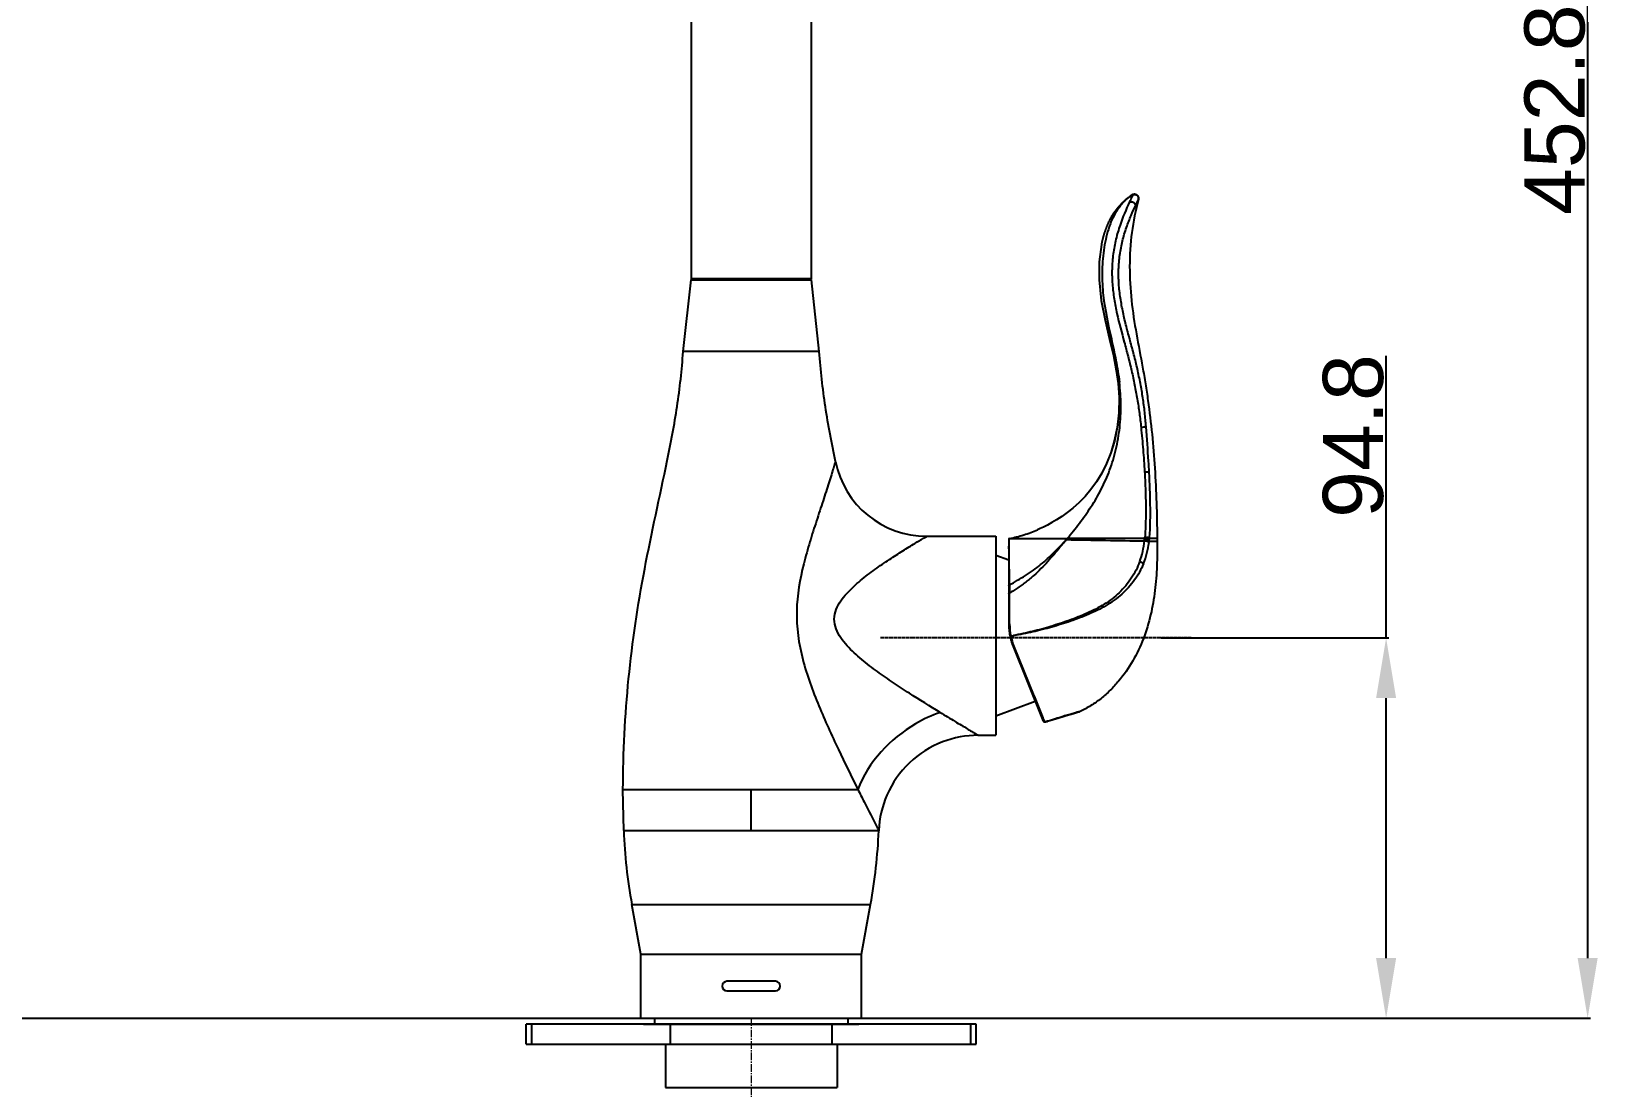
# Model space of a CAD drawing. Header units: millimetres. Extents: x 19562 to 20987, y -3943 to -2935.
# Drawn here: x 20143.7 to 20534.1, y -3484.1 to -3220.9 of the extents above; entities that cross this region are included whole.
import ezdxf

# ---------------------------------------------------------------- set-up
doc = ezdxf.new("R2010")
doc.units = ezdxf.units.MM
doc.header["$LTSCALE"] = 0.1
doc.linetypes.add('CENTER', pattern=[0.6, 0.375, -0.075, 0.075, -0.075])
doc.linetypes.add('CENTER2', pattern=[28.575, 19.05, -3.175, 3.175, -3.175])
doc.layers.add('02___PRT_ALL_AXES', color=7, linetype='Continuous')
doc.layers.add('Cneter', color=1, linetype='CENTER2', lineweight=13)
doc.styles.get("Standard").update_dxf_attribs({"font": 'arial.ttf'})
doc.dimstyles.new('A4', dxfattribs={"dimtxt": 4, "dimasz": 3.5, "dimexe": 0.7, "dimexo": 0.625, "dimgap": 0.5, "dimtad": 1, "dimdec": 1, "dimdsep": 46, "dimtxsty": 'Standard', "dimcen": 2.5, "dimclrd": 5, "dimclre": 5, "dimclrt": 7, "dimadec": 3, "dimazin": 2, "dimtfac": 1, "dimtdec": 1, "dimtmove": 0, "dimatfit": 3, "dimfxl": 0, "dimarcsym": 0})

# ---------------------------------------------------------------- blocks, each defined once
blk = doc.blocks.new('*D381')
at = {"color": 3, "lineweight": -2}
for p, q in [((20323.72, -3014.02), (20532.28, -3014.02)), ((20531.58, -3029.02), (20531.58, -3451.82)), ((20325.82, -3466.82), (20532.28, -3466.82))]:
    blk.add_line(p, q, dxfattribs=at)
at = {"color": 3}
for points in [[(20529.08, -3029.02), (20534.08, -3029.02), (20531.58, -3014.02)], [(20529.08, -3451.82), (20534.08, -3451.82), (20531.58, -3466.82)]]:
    blk.add_solid(points, dxfattribs=at)
at = {"layer": 'Defpoints', "color": 0}
for p in [(20323.1, -3014.02), (20325.2, -3466.82), (20531.58, -3466.82)]:
    blk.add_point(p, dxfattribs=at)
at = {"color": 3, "insert": (20523.42, -3240.42), "char_height": 15, "attachment_point": 5, "rotation": 90}
blk.add_mtext('452.8', dxfattribs=at)
blk = doc.blocks.new('*D384')
at = {"color": 3, "lineweight": -2}
for p, q in [((20481.35, -3372.05), (20481.35, -3301.75)), ((20425.32, -3372.05), (20482.05, -3372.05)), ((20481.35, -3451.82), (20481.35, -3387.05)), ((20425.32, -3466.82), (20482.05, -3466.82))]:
    blk.add_line(p, q, dxfattribs=at)
at = {"color": 3}
for points in [[(20478.85, -3387.05), (20483.85, -3387.05), (20481.35, -3372.05)], [(20478.85, -3451.82), (20483.85, -3451.82), (20481.35, -3466.82)]]:
    blk.add_solid(points, dxfattribs=at)
at = {"layer": 'Defpoints', "color": 0}
for p in [(20424.7, -3372.05), (20424.7, -3466.82), (20481.35, -3466.82)]:
    blk.add_point(p, dxfattribs=at)
at = {"color": 3, "insert": (20473.19, -3321.75), "char_height": 15, "attachment_point": 5, "rotation": 90}
blk.add_mtext('94.8', dxfattribs=at)
blk = doc.blocks.new('dfewtt')
at = {"color": 7, "linetype": 'Continuous'}
for p, q in [((14817.01, -1354.21), (14817.01, -1349.21)), ((14929.19, -1349.21), (14817.01, -1349.21)), ((14818.33, -1349.21), (14818.33, -1354.21)), ((14852.99, -1354.21), (14852.99, -1349.21)), ((14893.21, -1349.21), (14893.21, -1354.21)), ((14927.86, -1354.21), (14927.86, -1349.21)), ((14929.19, -1354.21), (14929.19, -1349.21)), ((14817.01, -1354.21), (14929.19, -1354.21)), ((14851.7, -1354.21), (14851.7, -1365.01)), ((14894.5, -1354.21), (14894.5, -1365.01)), ((14851.7, -1365.01), (14894.5, -1365.01))]:
    blk.add_line(p, q, dxfattribs=at)
blk = doc.blocks.new('*D380')
at = {"color": 3, "lineweight": -2}
for p, q in [((19834.18, -3466.82), (19802.58, -3466.82)), ((19803.28, -3481.82), (19803.28, -3646.13)), ((20168.89, -3661.13), (19802.58, -3661.13))]:
    blk.add_line(p, q, dxfattribs=at)
at = {"color": 3}
for points in [[(19800.78, -3481.82), (19805.78, -3481.82), (19803.28, -3466.82)], [(19800.78, -3646.13), (19805.78, -3646.13), (19803.28, -3661.13)]]:
    blk.add_solid(points, dxfattribs=at)
at = {"layer": 'Defpoints', "color": 0}
for p in [(19834.8, -3466.82), (19803.28, -3661.13), (20169.52, -3661.13)]:
    blk.add_point(p, dxfattribs=at)
at = {"color": 3, "insert": (19794.43, -3563.98), "char_height": 15, "attachment_point": 5, "rotation": 90}
blk.add_mtext('500{\\fGulim|b0|i0|c129|p50;mm이하}', dxfattribs=at)

msp = doc.modelspace()

# ---------------------------------------------------------------- linework, layer by layer
at = {"color": 7, "linetype": 'Continuous'}
for p, q in [((20308.1, -3213.91), (20308.1, -3282.62)), ((20338.1, -3282.62), (20338.1, -3213.91)), ((20415.33, -3263.92), (20415.21, -3264.05)), ((20415.4, -3263.85), (20415.33, -3263.92)), ((20415.45, -3263.8), (20415.4, -3263.85)), ((20415.51, -3263.75), (20415.45, -3263.8)), ((20415.56, -3263.69), (20415.51, -3263.75)), ((20415.62, -3263.63), (20415.56, -3263.69)), ((20415.69, -3263.57), (20415.62, -3263.63)), ((20415.75, -3263.51), (20415.69, -3263.57)), ((20415.8, -3263.46), (20415.75, -3263.51)), ((20415.84, -3263.42), (20415.8, -3263.46)), ((20415.89, -3263.37), (20415.84, -3263.42)), ((20415.94, -3263.33), (20415.89, -3263.37)), ((20415.96, -3263.31), (20415.94, -3263.33)), ((20415.96, -3263.31), (20416.58, -3262.76)), ((20416.82, -3262.57), (20416.58, -3262.76)), ((20417.52, -3262.01), (20417.02, -3262.39)), ((20417.02, -3262.39), (20417.02, -3262.39)), ((20417.02, -3262.39), (20417.02, -3262.39)), ((20418.25, -3261.61), (20417.52, -3262.01)), ((20418.3, -3261.59), (20418.25, -3261.61)), ((20414.15, -3265.27), (20414.09, -3265.35)), ((20415.07, -3264.19), (20415.02, -3264.25)), ((20415.12, -3264.14), (20415.07, -3264.19)), ((20415.17, -3264.09), (20415.12, -3264.14)), ((20415.21, -3264.05), (20415.17, -3264.09)), ((20415.27, -3263.98), (20415.29, -3263.97)), ((20415.4, -3264.05), (20415.39, -3264.07)), ((20410.37, -3274.06), (20409.82, -3278.37)), ((20410.39, -3273.95), (20410.37, -3274.06)), ((20409.82, -3278.37), (20409.8, -3282.81)), ((20306.14, -3300.73), (20308.1, -3282.82)), ((20308.48, -3282.62), (20308.1, -3282.62)), ((20308.1, -3282.82), (20338.1, -3282.82)), ((20309.6, -3282.62), (20308.48, -3282.62)), ((20310.62, -3282.62), (20309.6, -3282.62)), ((20311.39, -3282.62), (20310.62, -3282.62)), ((20323.1, -3282.62), (20311.39, -3282.62)), ((20323.1, -3282.62), (20323.1, -3282.82)), ((20334.85, -3282.62), (20323.1, -3282.62)), ((20335.57, -3282.62), (20334.85, -3282.62)), ((20336.63, -3282.62), (20335.57, -3282.62)), ((20337.73, -3282.62), (20336.63, -3282.62)), ((20338.1, -3282.62), (20337.73, -3282.62)), ((20340.06, -3300.73), (20338.1, -3282.82)), ((20409.8, -3282.81), (20410.36, -3288.02)), ((20409.8, -3282.81), (20410.36, -3288.02)), ((20410.36, -3288.02), (20411.32, -3292.92)), ((20410.36, -3288.02), (20411.32, -3292.92)), ((20411.32, -3292.92), (20412.43, -3297.62)), ((20412.43, -3297.62), (20413.36, -3301.69)), ((20340.06, -3300.73), (20306.14, -3300.73)), ((20413.36, -3301.68), (20414.09, -3305.39)), ((20413.36, -3301.69), (20414.09, -3305.39)), ((20414.09, -3305.39), (20414.56, -3308.66)), ((20414.56, -3308.66), (20414.81, -3312.12)), ((20414.81, -3312.12), (20414.73, -3316.01)), ((20400.5, -3341.81), (20399.23, -3342.63)), ((20395.11, -3344.83), (20394.49, -3345.1)), ((20395.96, -3344.43), (20395.11, -3344.83)), ((20399.23, -3342.63), (20398.05, -3343.33)), ((20366.89, -3346.73), (20384.1, -3346.73)), ((20384.1, -3346.73), (20384.1, -3396.32)), ((20387.3, -3347.48), (20387.3, -3347.51)), ((20387.3, -3347.48), (20387.3, -3347.48)), ((20387.3, -3347.48), (20387.3, -3347.49)), ((20387.3, -3347.49), (20387.3, -3347.51)), ((20387.3, -3347.51), (20387.3, -3349.16)), ((20387.3, -3347.51), (20387.3, -3347.53)), ((20387.3, -3347.53), (20387.3, -3349.03)), ((20387.3, -3349.03), (20387.3, -3349.41)), ((20387.3, -3349.7), (20387.3, -3349.16)), ((20387.3, -3349.41), (20387.3, -3349.87)), ((20387.3, -3349.87), (20387.3, -3349.7)), ((20387.38, -3349.31), (20387.36, -3347.82)), ((20387.38, -3349.68), (20387.38, -3349.31)), ((20387.46, -3347.31), (20387.46, -3347.28)), ((20387.46, -3347.31), (20401.84, -3347.31)), ((20401.63, -3347.56), (20401.84, -3347.31)), ((20421.18, -3347.32), (20401.84, -3347.31)), ((20424.29, -3347.31), (20422.35, -3347.31)), ((20424.28, -3347.05), (20424.29, -3347.31)), ((20424.29, -3347.31), (20424.29, -3347.96)), ((20387.3, -3352.71), (20384.1, -3351.53)), ((20387.3, -3349.87), (20387.3, -3359.01)), ((20387.3, -3359.01), (20387.3, -3361.05)), ((20387.3, -3361.05), (20387.3, -3362.39)), ((20387.47, -3358.9), (20387.49, -3360.95)), ((20387.3, -3362.39), (20387.3, -3368.61)), ((20387.44, -3370.63), (20387.44, -3370.66)), ((20387.61, -3371.64), (20387.61, -3371.67)), ((20388.5, -3371.5), (20388.5, -3371.48)), ((20388.39, -3374.23), (20395.9, -3392.82)), ((20388.59, -3374.18), (20388.58, -3374.16)), ((20388.59, -3374.18), (20393.56, -3386.51)), ((20393.91, -3387.9), (20384.1, -3391.53)), ((20393.56, -3386.51), (20393.59, -3386.57)), ((20393.59, -3386.57), (20395.78, -3392.01)), ((20395.78, -3392.01), (20395.8, -3392.07)), ((20395.8, -3392.07), (20396.09, -3392.78)), ((20396.09, -3392.78), (20396.14, -3392.93)), ((20400.85, -3391.62), (20401.6, -3391.38)), ((20400.85, -3391.62), (20400.85, -3391.62)), ((20401.6, -3391.38), (20402.54, -3391.11)), ((20402.54, -3391.11), (20403.39, -3390.87)), ((20403.39, -3390.87), (20403.91, -3390.73)), ((20403.91, -3390.73), (20404.2, -3390.64)), ((20404.2, -3390.64), (20404.94, -3390.45)), ((20405.05, -3390.41), (20404.95, -3390.44)), ((20379.66, -3396.32), (20384.1, -3396.32)), ((20395.9, -3392.82), (20395.9, -3392.82)), ((20396.97, -3392.84), (20396.97, -3392.84)), ((20291.13, -3409.82), (20349.66, -3409.82)), ((20291.31, -3420.02), (20291.13, -3409.82)), ((20323.1, -3420.02), (20323.1, -3409.82)), ((20291.31, -3420.02), (20354.83, -3420.02)), ((20354.83, -3420.02), (20354.89, -3420.13)), ((20293.34, -3438.48), (20352.86, -3438.48)), ((20295.6, -3450.82), (20293.34, -3438.48)), ((20350.6, -3450.82), (20352.86, -3438.48)), ((20295.6, -3450.82), (20350.6, -3450.82)), ((20329.15, -3457.62), (20317.05, -3457.62)), ((20317.05, -3460.02), (20329.15, -3460.02)), ((20296.25, -3468.32), (20349.95, -3468.32))]:
    msp.add_line(p, q, dxfattribs=at)
at = {"color": 1, "linetype": 'CENTER'}
msp.add_line((20432.79, -3372.05), (20355.35, -3372.05), dxfattribs=at)
msp.add_line((19792.6, -3466.82), (20411.45, -3466.82))
at = {"color": 7, "linetype": 'Continuous'}
for points in [[(20417.02, -3262.39), (20416.99, -3262.42), (20416.95, -3262.45), (20416.91, -3262.49), (20416.86, -3262.52), (20416.82, -3262.57)], [(20418.58, -3261.53), (20418.49, -3261.54), (20418.39, -3261.56), (20418.3, -3261.59)], [(20419.62, -3262.75), (20419.63, -3262.72), (20419.64, -3262.67), (20419.64, -3262.63), (20419.64, -3262.58), (20419.65, -3262.53), (20419.64, -3262.48), (20419.64, -3262.42), (20419.63, -3262.37), (20419.62, -3262.32), (20419.61, -3262.26), (20419.59, -3262.21), (20419.57, -3262.15), (20419.54, -3262.09), (20419.51, -3262.03), (20419.47, -3261.97), (20419.43, -3261.92), (20419.39, -3261.86), (20419.34, -3261.81), (20419.28, -3261.76), (20419.22, -3261.71), (20419.15, -3261.67), (20419.08, -3261.63), (20419.01, -3261.6), (20418.93, -3261.57), (20418.84, -3261.55), (20418.76, -3261.54), (20418.67, -3261.53), (20418.58, -3261.53)], [(20419.61, -3262.8), (20419.61, -3262.79), (20419.61, -3262.78), (20419.62, -3262.75)], [(20414.09, -3265.35), (20414.06, -3265.38), (20414.03, -3265.42), (20414, -3265.46), (20413.97, -3265.5), (20413.94, -3265.54), (20413.91, -3265.58), (20413.88, -3265.62), (20413.85, -3265.66), (20413.82, -3265.7), (20413.78, -3265.75), (20413.75, -3265.79), (20413.72, -3265.83), (20413.69, -3265.88), (20413.65, -3265.93), (20413.62, -3265.97), (20413.58, -3266.02), (20413.55, -3266.07), (20413.51, -3266.12), (20413.48, -3266.17), (20413.44, -3266.22), (20413.41, -3266.28), (20413.37, -3266.33), (20413.33, -3266.38), (20413.3, -3266.44), (20413.26, -3266.49), (20413.23, -3266.55), (20413.19, -3266.6), (20413.15, -3266.66), (20413.12, -3266.72), (20413.08, -3266.77), (20413.05, -3266.83), (20413.01, -3266.89), (20412.98, -3266.94), (20412.94, -3267), (20412.91, -3267.06), (20412.87, -3267.12), (20412.84, -3267.18), (20412.8, -3267.24), (20412.77, -3267.3), (20412.73, -3267.36), (20412.7, -3267.42), (20412.66, -3267.48), (20412.63, -3267.55), (20412.6, -3267.61), (20412.56, -3267.67), (20412.53, -3267.73), (20412.49, -3267.8), (20412.46, -3267.86), (20412.43, -3267.93), (20412.39, -3267.99), (20412.36, -3268.06), (20412.33, -3268.12), (20412.29, -3268.19), (20412.26, -3268.26), (20412.23, -3268.32), (20412.19, -3268.39), (20412.16, -3268.46), (20412.13, -3268.53), (20412.1, -3268.6), (20412.06, -3268.67), (20412.03, -3268.74), (20412, -3268.81), (20411.97, -3268.88), (20411.94, -3268.95), (20411.9, -3269.02), (20411.87, -3269.09), (20411.84, -3269.17), (20411.81, -3269.24), (20411.78, -3269.31), (20411.75, -3269.39), (20411.71, -3269.46), (20411.68, -3269.54), (20411.65, -3269.62), (20411.62, -3269.7), (20411.59, -3269.77), (20411.56, -3269.85), (20411.53, -3269.93), (20411.5, -3270.01), (20411.47, -3270.09), (20411.44, -3270.18), (20411.41, -3270.26), (20411.38, -3270.34), (20411.35, -3270.43), (20411.32, -3270.51), (20411.29, -3270.6), (20411.26, -3270.69), (20411.23, -3270.78), (20411.2, -3270.87), (20411.17, -3270.96), (20411.14, -3271.05), (20411.11, -3271.14), (20411.08, -3271.24), (20411.05, -3271.33), (20411.02, -3271.42), (20410.99, -3271.52), (20410.96, -3271.62), (20410.93, -3271.71), (20410.91, -3271.81), (20410.88, -3271.91), (20410.85, -3272.01), (20410.82, -3272.11), (20410.8, -3272.21), (20410.77, -3272.31), (20410.74, -3272.42), (20410.71, -3272.52), (20410.69, -3272.63), (20410.66, -3272.73), (20410.64, -3272.84), (20410.61, -3272.95), (20410.58, -3273.05), (20410.56, -3273.16), (20410.53, -3273.27), (20410.51, -3273.38), (20410.49, -3273.49), (20410.46, -3273.61), (20410.44, -3273.72), (20410.41, -3273.83), (20410.39, -3273.95)], [(20415.02, -3264.25), (20414.99, -3264.28), (20414.96, -3264.31), (20414.94, -3264.34), (20414.91, -3264.37), (20414.88, -3264.4), (20414.85, -3264.44), (20414.82, -3264.47), (20414.79, -3264.5), (20414.76, -3264.53), (20414.73, -3264.57), (20414.7, -3264.6), (20414.67, -3264.63), (20414.64, -3264.67), (20414.62, -3264.7), (20414.59, -3264.74), (20414.56, -3264.77), (20414.53, -3264.81), (20414.5, -3264.84), (20414.47, -3264.88), (20414.44, -3264.91), (20414.41, -3264.95), (20414.38, -3264.98), (20414.35, -3265.02), (20414.32, -3265.05), (20414.29, -3265.09), (20414.26, -3265.13), (20414.23, -3265.16), (20414.2, -3265.2), (20414.15, -3265.27)], [(20414.09, -3305.39), (20414.56, -3308.67), (20414.81, -3312.13), (20414.73, -3316.01), (20414.3, -3319.67), (20413.6, -3323.02), (20412.72, -3325.97), (20411.67, -3328.62)], [(20414.73, -3316.01), (20414.3, -3319.67), (20413.61, -3323.02), (20412.72, -3325.97), (20411.67, -3328.62)], [(20411.67, -3328.62), (20410.48, -3331.03), (20409.19, -3333.16), (20407.79, -3335.08), (20406.32, -3336.81), (20404.8, -3338.35), (20403.29, -3339.7), (20401.85, -3340.84)], [(20410.48, -3331.03), (20409.2, -3333.16), (20407.79, -3335.08), (20406.32, -3336.81), (20404.8, -3338.35), (20403.29, -3339.7), (20401.85, -3340.84)], [(20401.85, -3340.84), (20400.5, -3341.81), (20399.23, -3342.63), (20398.05, -3343.33), (20396.96, -3343.93)], [(20398.05, -3343.33), (20396.96, -3343.93), (20395.96, -3344.43)], [(20396.97, -3392.84), (20398.32, -3392.42), (20399.76, -3391.97), (20400.85, -3391.62)], [(20395.9, -3392.82), (20395.94, -3392.89), (20396.06, -3392.96), (20396.18, -3392.98)], [(20396.18, -3392.98), (20396.32, -3392.98), (20396.49, -3392.96)], [(20396.49, -3392.96), (20396.69, -3392.92), (20396.92, -3392.86), (20396.97, -3392.84)]]:
    msp.add_lwpolyline(points, dxfattribs=at)
for centre, radius, start, end in [((20427.42, -3275.67), 16.86, 132.8316, 136.035), ((20430.37, -3276.41), 19.41, 139.9427, 140.4721), ((20422.95, -3269.88), 9.52, 136.7612, 137.9413), ((20421.32, -3268.34), 7.28, 134.3584, 136.7578), ((20461.86, -3311.9), 66.79, 132.4647, 132.7459), ((20425.22, -3272.69), 13.06, 147.3248, 148.1008), ((20308.3, -3282.62), 0.2, 180.0002, 209.9971), ((20337.9, -3282.62), 0.2, 330.1968, 359.6989), ((20366.89, -3323.46), 23.28, 191.556, 269.9993), ((20387.5, -3347.48), 0.2, 101.5622, 180.0092), ((20387.5, -3347.51), 0.2, 101.5429, 180.0066), ((19042.92, -3367.43), 1344.57, 0.36337, 0.75623), ((20398.99, -3345.44), 22.28, 340.0134, 353.6577), ((20398.25, -3345.36), 23.01, 353.654, 354.4902), ((20397.97, -3345.32), 23.3, 354.4685, 355.1012), ((20387.42, -3344.35), 33.89, 354.9844, 355.556), ((20396.87, -3345.04), 25.58, 352.7418, 353.5261), ((20401.55, -3345.62), 20.87, 353.6622, 354.4158), ((20391.23, -3344.6), 31.24, 354.3934, 355.0152), ((20402.3, -3368.61), 15.01, 180.0006, 183.8332), ((20402.56, -3368.6), 15.05, 179.944, 191.5981), ((20402.3, -3368.61), 15, 183.8342, 187.7277), ((20402.31, -3368.61), 15.01, 187.8329, 191.6308), ((20402.28, -3368.62), 14.98, 191.7445, 192.069), ((20402.3, -3368.61), 15, 192.0693, 194.7462), ((20402.29, -3368.61), 14.99, 194.7462, 195.3938), ((20402.55, -3368.54), 15.06, 191.8205, 201.902), ((20402.3, -3368.61), 15, 195.3941, 198.341), ((20402.29, -3368.62), 14.99, 198.3413, 198.9279), ((20402.3, -3368.61), 15, 198.9279, 201.9995), ((20402.3, -3368.61), 15, 198.9269, 201.9997), ((20422.21, -3414.91), 131, 182.2349, 190.3611), ((20379.2, -3421.1), 24.33, 177.4823, 177.7175), ((20223.99, -3414.91), 131, 349.6389, 357.7175), ((20317.05, -3458.82), 1.2, 90, 270), ((20329.15, -3458.82), 1.2, 270, 90)]:
    msp.add_arc(centre, radius, start, end, dxfattribs=at)
for points, knots in [([(20417.41, -3263.41), (20416.53, -3265.31), (20415.22, -3268.35), (20413.94, -3272.72), (20413.26, -3276.39), (20412.96, -3280.14), (20413.06, -3283.9), (20413.52, -3287.6), (20414.47, -3292.44), (20415.76, -3297.18), (20417.04, -3301.9), (20417.91, -3305.44), (20418.67, -3308.98), (20419.32, -3312.51), (20419.88, -3316.04), (20420.15, -3318.39), (20420.27, -3319.56)], [0, 0, 0, 0, 0.108871, 0.172022, 0.23695, 0.302574, 0.367753, 0.432393, 0.496675, 0.624434, 0.688025, 0.75133, 0.814258, 0.876664, 0.938501, 1, 1, 1, 1]), ([(20415.88, -3263.5), (20415.85, -3263.53), (20415.73, -3263.67), (20415.6, -3263.81), (20415.51, -3263.92)], [0, 0, 0, 0, 0.243882, 1, 1, 1, 1]), ([(20416.53, -3262.85), (20416.5, -3262.87), (20416.4, -3262.96), (20416.3, -3263.06), (20416.23, -3263.13)], [0, 0, 0, 0, 0.239631, 1, 1, 1, 1]), ([(20417.02, -3262.39), (20417.01, -3262.4), (20416.99, -3262.43), (20416.93, -3262.48), (20416.86, -3262.55), (20416.8, -3262.6), (20416.77, -3262.63)], [0, 0, 0, 0, 0.111484, 0.338774, 0.643537, 1, 1, 1, 1]), ([(20418.09, -3261.96), (20418.05, -3262.04), (20417.83, -3262.53), (20417.6, -3263.01), (20417.41, -3263.41)], [0, 0, 0, 0, 0.176249, 1, 1, 1, 1]), ([(20417.41, -3263.41), (20417.56, -3263.36), (20417.93, -3263.32), (20418.46, -3263.52), (20418.84, -3263.92), (20418.91, -3264.27), (20418.89, -3264.41)], [0, 0, 0, 0, 0.229233, 0.519242, 0.794543, 1, 1, 1, 1]), ([(20419.61, -3262.8), (20418.89, -3265.51), (20417.77, -3271.04), (20417.26, -3279.5), (20417.74, -3287.96), (20418.61, -3293.53), (20419.11, -3296.31)], [0, 0, 0, 0, 0.249176, 0.499555, 0.750082, 1, 1, 1, 1]), ([(20418.2, -3261.72), (20418.2, -3261.74), (20418.16, -3261.81), (20418.12, -3261.89), (20418.09, -3261.96)], [0, 0, 0, 0, 0.203618, 1, 1, 1, 1]), ([(20418.24, -3261.63), (20418.24, -3261.64), (20418.23, -3261.67), (20418.21, -3261.7), (20418.2, -3261.72)], [0, 0, 0, 0, 0.356067, 1, 1, 1, 1]), ([(20418.24, -3261.63), (20418.27, -3261.62), (20418.38, -3261.57), (20418.5, -3261.55), (20418.59, -3261.55)], [0, 0, 0, 0, 0.23331, 1, 1, 1, 1]), ([(20418.59, -3261.55), (20418.75, -3261.54), (20419, -3261.59), (20419.28, -3261.76), (20419.5, -3262), (20419.66, -3262.36), (20419.64, -3262.67), (20419.61, -3262.8)], [0, 0, 0, 0, 0.253435, 0.388865, 0.524438, 0.78111, 1, 1, 1, 1]), ([(20418.89, -3264.41), (20418.99, -3264.2), (20419.16, -3263.83), (20419.38, -3263.35), (20419.52, -3263.02), (20419.59, -3262.86), (20419.61, -3262.8)], [0, 0, 0, 0, 0.390663, 0.69484, 0.893439, 1, 1, 1, 1]), ([(20419.61, -3262.8), (20419.61, -3262.79), (20419.61, -3262.78), (20419.61, -3262.79), (20419.61, -3262.8)], [0, 0, 0, 0, 0.503901, 1, 1, 1, 1]), ([(20414.13, -3265.79), (20413.71, -3266.46), (20413.15, -3267.54), (20412.52, -3269.06), (20411.96, -3270.68), (20411.42, -3272.83), (20410.78, -3276.42), (20410.45, -3281.06), (20410.84, -3288.48), (20412.48, -3295.7), (20414.06, -3302.87), (20414.66, -3306.5), (20414.87, -3308.34)], [0, 0, 0, 0, 0.054891, 0.083587, 0.112937, 0.173414, 0.235862, 0.364138, 0.493207, 0.746589, 0.872547, 1, 1, 1, 1]), ([(20415.39, -3264.07), (20415.29, -3264.19), (20414.88, -3264.7), (20414.49, -3265.22), (20414.23, -3265.64)], [0, 0, 0, 0, 0.239812, 1, 1, 1, 1]), ([(20421.52, -3319.48), (20421.43, -3318.28), (20421.22, -3315.87), (20420.74, -3312.27), (20420.13, -3308.67), (20419.39, -3305.09), (20418.53, -3301.53), (20417.55, -3298.02), (20416.59, -3294.51), (20415.76, -3290.98), (20415.09, -3287.41), (20414.68, -3283.82), (20414.61, -3280.2), (20414.92, -3276.61), (20415.58, -3273.12), (20416.56, -3269.84), (20417.71, -3266.96), (20418.52, -3265.19), (20418.89, -3264.41)], [0, 0, 0, 0, 0.063969, 0.128356, 0.193061, 0.25793, 0.322772, 0.387362, 0.45177, 0.516054, 0.580213, 0.644227, 0.708169, 0.772212, 0.83547, 0.896553, 0.953823, 1, 1, 1, 1]), ([(20419.11, -3296.31), (20419.6, -3299.07), (20420.42, -3303.21), (20421.37, -3308.75), (20422.21, -3314.32), (20423.06, -3321.32), (20423.51, -3326.94), (20423.69, -3329.75)], [0, 0, 0, 0, 0.249564, 0.374411, 0.499379, 0.749567, 1, 1, 1, 1]), ([(20291.13, -3409.82), (20291.17, -3400.61), (20292.08, -3382.17), (20296.2, -3354.83), (20301.34, -3332.43), (20304.81, -3314.4), (20305.81, -3305.29), (20306.14, -3300.73)], [0, 0, 0, 0, 0.250564, 0.501031, 0.751078, 0.875657, 1, 1, 1, 1]), ([(20344.08, -3328.12), (20343.16, -3323.59), (20341.4, -3314.52), (20340.39, -3305.33), (20340.06, -3300.73)], [0, 0, 0, 0, 0.500487, 1, 1, 1, 1]), ([(20401.84, -3347.31), (20402.36, -3346.68), (20403.4, -3345.41), (20405.43, -3342.81), (20407.87, -3339.42), (20410.45, -3335.04), (20412.2, -3331.09), (20413.32, -3327.74), (20414.27, -3324.22), (20414.89, -3320.57), (20415.21, -3316.84), (20415.28, -3313.06), (20415.09, -3310.22), (20414.87, -3308.34)], [0, 0, 0, 0, 0.057937, 0.116175, 0.233425, 0.352622, 0.475074, 0.537987, 0.601967, 0.732813, 0.799289, 0.866194, 1, 1, 1, 1]), ([(20420.27, -3319.56), (20420.5, -3319.52), (20420.84, -3319.48), (20421.26, -3319.47), (20421.45, -3319.47), (20421.52, -3319.48)], [0, 0, 0, 0, 0.561774, 0.817335, 1, 1, 1, 1]), ([(20420.27, -3319.56), (20420.36, -3320.5), (20420.52, -3322.36), (20420.78, -3325.15), (20421, -3327.91), (20421.11, -3329.74), (20421.16, -3330.66)], [0, 0, 0, 0, 0.253284, 0.504382, 0.753059, 1, 1, 1, 1]), ([(20422.31, -3330.82), (20422.26, -3329.89), (20422.03, -3326.1), (20421.74, -3322.32), (20421.52, -3319.48)], [0, 0, 0, 0, 0.246921, 1, 1, 1, 1]), ([(20344.08, -3328.12), (20344.08, -3328.08), (20344.02, -3328.4), (20343.94, -3328.55), (20343.78, -3329.14), (20343.49, -3330.04), (20343.04, -3331.51), (20342.43, -3333.45), (20341.73, -3335.62), (20340.71, -3338.78), (20339.34, -3342.96), (20337.67, -3348.18), (20335.57, -3355.56), (20333.77, -3365.43), (20335.54, -3377.59), (20339.8, -3388.96), (20344.66, -3399.65), (20348.03, -3406.52), (20349.66, -3409.82)], [0, 0, 0, 0, 0.001326, 0.005254, 0.011423, 0.019471, 0.039821, 0.064088, 0.090889, 0.119435, 0.180134, 0.244198, 0.310638, 0.448451, 0.590385, 0.73287, 0.871488, 1, 1, 1, 1]), ([(20423.69, -3329.75), (20423.87, -3332.63), (20424.14, -3338.4), (20424.26, -3344.17), (20424.28, -3347.05)], [0, 0, 0, 0, 0.499927, 1, 1, 1, 1]), ([(20421.16, -3330.66), (20421.28, -3330.65), (20421.51, -3330.64), (20421.84, -3330.65), (20422.11, -3330.71), (20422.26, -3330.78), (20422.31, -3330.82)], [0, 0, 0, 0, 0.296298, 0.592315, 0.835312, 1, 1, 1, 1]), ([(20421.16, -3330.66), (20421.24, -3332.02), (20421.37, -3334.73), (20421.44, -3338.12), (20421.44, -3340.83), (20421.41, -3343.56), (20421.33, -3345.61), (20421.21, -3346.98)], [0, 0, 0, 0, 0.250212, 0.498742, 0.623307, 0.748299, 1, 1, 1, 1]), ([(20422.35, -3347.32), (20422.48, -3345.95), (20422.6, -3343.2), (20422.59, -3337.7), (20422.46, -3333.57), (20422.31, -3330.82)], [0, 0, 0, 0, 0.249659, 0.498763, 1, 1, 1, 1]), ([(20387.46, -3347.28), (20388.66, -3347.04), (20391.05, -3346.44), (20393.36, -3345.58), (20394.49, -3345.1)], [0, 0, 0, 0, 0.50001, 1, 1, 1, 1]), ([(20370.22, -3390.64), (20367.65, -3389.07), (20363.73, -3386.65), (20358.52, -3383.24), (20354.53, -3380.47), (20350.6, -3377.48), (20347.51, -3374.68), (20345.38, -3372.09), (20344.14, -3369.89), (20343.64, -3367.39), (20344.16, -3364.93), (20345.36, -3362.81), (20347.37, -3360.35), (20350.26, -3357.74), (20353.87, -3355), (20357.42, -3352.56), (20360.28, -3350.73), (20362.4, -3349.41), (20363.8, -3348.56), (20364.99, -3347.85), (20365.86, -3347.34), (20366.36, -3347.03), (20366.67, -3346.88), (20366.74, -3346.79), (20366.91, -3346.74), (20366.89, -3346.73)], [0, 0, 0, 0, 0.132853, 0.203002, 0.274648, 0.347389, 0.420901, 0.457882, 0.494838, 0.531436, 0.567465, 0.603029, 0.638198, 0.707253, 0.774222, 0.838121, 0.897174, 0.923997, 0.948328, 0.969303, 0.985696, 0.991793, 0.996317, 0.999087, 1, 1, 1, 1]), ([(20387.36, -3347.82), (20387.36, -3347.77), (20387.36, -3347.69), (20387.36, -3347.56), (20387.36, -3347.45), (20387.37, -3347.38), (20387.39, -3347.35)], [0, 0, 0, 0, 0.300214, 0.5597, 0.781908, 1, 1, 1, 1]), ([(20387.39, -3347.35), (20387.4, -3347.35), (20387.41, -3347.33), (20387.44, -3347.32), (20387.46, -3347.31)], [0, 0, 0, 0, 0.182859, 1, 1, 1, 1]), ([(20387.47, -3358.9), (20388.15, -3358.5), (20389.49, -3357.71), (20391.51, -3356.52), (20393.44, -3355.23), (20395.25, -3353.83), (20396.94, -3352.33), (20398.54, -3350.76), (20400.12, -3349.2), (20401.14, -3348.12), (20401.63, -3347.56)], [0, 0, 0, 0, 0.128936, 0.257538, 0.384795, 0.510151, 0.633695, 0.756204, 0.878481, 1, 1, 1, 1]), ([(20401.63, -3347.56), (20401.61, -3347.58), (20401.59, -3347.63), (20401.54, -3347.68), (20401.49, -3347.74), (20401.4, -3347.86), (20401.19, -3348.1), (20400.75, -3348.64), (20399.87, -3349.71), (20398.58, -3351.24), (20397.01, -3353.06), (20395.33, -3354.81), (20393.86, -3356.23), (20392.6, -3357.29), (20391.62, -3358.06), (20390.62, -3358.82), (20389.59, -3359.55), (20388.54, -3360.26), (20387.84, -3360.73), (20387.48, -3360.95)], [0, 0, 0, 0, 0.003735, 0.007521, 0.011328, 0.015122, 0.030317, 0.060718, 0.121582, 0.243598, 0.36615, 0.489891, 0.615143, 0.678506, 0.742295, 0.806415, 0.870798, 0.935345, 1, 1, 1, 1]), ([(20401.63, -3347.56), (20404.9, -3347.62), (20411.4, -3347.74), (20417.9, -3347.85), (20421.13, -3347.91)], [0, 0, 0, 0, 0.503401, 1, 1, 1, 1]), ([(20424.29, -3347.96), (20424.3, -3350.01), (20424.27, -3354.12), (20423.82, -3360.28), (20422.79, -3366.36), (20420.99, -3372.28), (20418.36, -3377.87), (20415.42, -3382.11), (20412.63, -3385.13), (20410.32, -3387.19), (20407.81, -3388.98), (20406, -3389.97), (20405.07, -3390.4)], [0, 0, 0, 0, 0.125062, 0.250098, 0.375097, 0.500063, 0.625005, 0.74992, 0.812439, 0.874966, 0.937485, 1, 1, 1, 1]), ([(20420.89, -3353.55), (20421.23, -3352.7), (20421.8, -3350.96), (20422.14, -3349.16), (20422.25, -3348.27)], [0, 0, 0, 0, 0.50639, 1, 1, 1, 1]), ([(20422.25, -3348.27), (20422.21, -3348.22), (20422.07, -3348.12), (20421.7, -3347.97), (20421.36, -3347.91), (20421.13, -3347.91)], [0, 0, 0, 0, 0.169873, 0.418322, 1, 1, 1, 1]), ([(20421.16, -3347.57), (20421.4, -3347.58), (20421.73, -3347.63), (20422.11, -3347.77), (20422.25, -3347.87), (20422.29, -3347.93)], [0, 0, 0, 0, 0.583747, 0.824765, 1, 1, 1, 1]), ([(20421.18, -3347.31), (20421.42, -3347.32), (20421.76, -3347.36), (20422.14, -3347.5), (20422.28, -3347.6), (20422.32, -3347.65)], [0, 0, 0, 0, 0.586061, 0.826488, 1, 1, 1, 1]), ([(20422.35, -3347.32), (20422.31, -3347.26), (20422.16, -3347.17), (20421.9, -3347.06), (20421.57, -3347), (20421.33, -3346.98), (20421.21, -3346.98)], [0, 0, 0, 0, 0.173101, 0.41191, 0.69875, 1, 1, 1, 1]), ([(20422.29, -3347.93), (20422.47, -3347.93), (20422.79, -3347.93), (20423.22, -3347.94), (20423.55, -3347.95), (20423.81, -3347.95), (20423.99, -3347.96), (20424.11, -3347.96), (20424.17, -3347.96), (20424.22, -3347.96), (20424.26, -3347.96), (20424.27, -3347.96), (20424.29, -3347.96), (20424.29, -3347.96)], [0, 0, 0, 0, 0.275892, 0.479159, 0.642059, 0.771851, 0.871875, 0.911105, 0.943163, 0.968061, 0.985819, 0.996456, 1, 1, 1, 1]), ([(20419.92, -3353.06), (20419.65, -3353.77), (20419.05, -3355.19), (20417.87, -3357.2), (20416.47, -3359.09), (20414.86, -3360.82), (20413.05, -3362.37), (20411.07, -3363.71), (20408.98, -3364.88), (20406.83, -3365.92), (20404.62, -3366.86), (20402.37, -3367.7), (20400.1, -3368.47), (20397.82, -3369.2), (20395.51, -3369.87), (20392.41, -3370.65), (20390.06, -3371.14), (20388.5, -3371.48)], [0, 0, 0, 0, 0.060276, 0.121283, 0.182911, 0.245018, 0.307475, 0.370178, 0.433024, 0.495948, 0.55891, 0.621895, 0.684894, 0.747907, 0.810921, 0.873945, 1, 1, 1, 1]), ([(20420.89, -3353.55), (20420.31, -3354.99), (20419.15, -3357.05), (20417.18, -3359.5), (20415.49, -3361.2), (20413.61, -3362.71), (20411.58, -3364.03), (20409.43, -3365.18), (20406.48, -3366.53), (20402.67, -3367.94), (20398.79, -3369.15), (20395.66, -3370), (20392.49, -3370.76), (20390.1, -3371.22), (20388.5, -3371.5)], [0, 0, 0, 0, 0.12024, 0.181689, 0.243752, 0.306251, 0.369032, 0.431999, 0.495041, 0.621205, 0.747435, 0.810573, 0.873708, 1, 1, 1, 1]), ([(20420.89, -3353.55), (20420.77, -3353.44), (20420.45, -3353.25), (20420.11, -3353.11), (20419.92, -3353.06)], [0, 0, 0, 0, 0.44953, 1, 1, 1, 1]), ([(20387.3, -3359.01), (20387.3, -3358.99), (20387.32, -3358.95), (20387.38, -3358.92), (20387.44, -3358.9), (20387.47, -3358.9)], [0, 0, 0, 0, 0.179432, 0.53561, 1, 1, 1, 1]), ([(20387.3, -3361.05), (20387.3, -3361.02), (20387.37, -3360.97), (20387.44, -3360.96), (20387.48, -3360.95)], [0, 0, 0, 0, 0.367244, 1, 1, 1, 1]), ([(20387.51, -3368.59), (20387.51, -3367.28), (20387.51, -3364.74), (20387.5, -3362.2), (20387.48, -3360.95)], [0, 0, 0, 0, 0.51185, 1, 1, 1, 1]), ([(20387.51, -3368.59), (20387.48, -3368.59), (20387.43, -3368.59), (20387.37, -3368.59), (20387.33, -3368.6), (20387.3, -3368.61), (20387.3, -3368.61)], [0, 0, 0, 0, 0.389734, 0.693348, 0.903947, 1, 1, 1, 1]), ([(20387.82, -3371.63), (20387.79, -3371.63), (20387.74, -3371.64), (20387.69, -3371.65), (20387.65, -3371.66), (20387.63, -3371.66), (20387.62, -3371.66), (20387.61, -3371.66), (20387.61, -3371.67)], [0, 0, 0, 0, 0.380043, 0.705265, 0.830055, 0.922639, 0.979847, 1, 1, 1, 1]), ([(20387.82, -3371.63), (20387.87, -3371.62), (20388.02, -3371.6), (20388.24, -3371.54), (20388.41, -3371.52), (20388.5, -3371.5)], [0, 0, 0, 0, 0.250041, 0.625031, 1, 1, 1, 1]), ([(20388.39, -3374.23), (20388.39, -3374.24), (20388.42, -3374.23), (20388.46, -3374.23), (20388.52, -3374.21), (20388.57, -3374.19), (20388.59, -3374.18)], [0, 0, 0, 0, 0.097815, 0.307867, 0.610483, 1, 1, 1, 1]), ([(20370.22, -3390.63), (20368.08, -3391.35), (20359.43, -3395.35), (20352.24, -3403.03), (20349.66, -3409.82)], [0, 0, 0, 0, 0.23709, 1, 1, 1, 1]), ([(20370.22, -3390.64), (20371.45, -3391.38), (20373.21, -3392.45), (20375.44, -3393.79), (20376.85, -3394.63), (20377.92, -3395.3), (20378.94, -3395.85), (20379.17, -3396.09), (20379.73, -3396.32), (20379.66, -3396.32)], [0, 0, 0, 0, 0.39126, 0.561267, 0.70936, 0.831687, 0.923555, 0.980538, 1, 1, 1, 1]), ([(20400.85, -3391.62), (20400.21, -3391.83), (20398.91, -3392.24), (20397.62, -3392.64), (20396.97, -3392.84)], [0, 0, 0, 0, 0.50015, 1, 1, 1, 1]), ([(20404.95, -3390.44), (20404.76, -3390.49), (20404.25, -3390.63), (20403.33, -3390.88), (20402.15, -3391.21), (20401.3, -3391.47), (20400.85, -3391.62)], [0, 0, 0, 0, 0.138593, 0.370886, 0.668758, 1, 1, 1, 1]), ([(20405.07, -3390.4), (20405.07, -3390.4), (20405.06, -3390.41), (20405.06, -3390.41), (20405.05, -3390.41)], [0, 0, 0, 0, 0.15558, 1, 1, 1, 1]), ([(20379.66, -3396.32), (20376.65, -3396.32), (20370.32, -3397.49), (20362.07, -3402.73), (20356.47, -3410.74), (20355.03, -3417.01), (20354.89, -3420.03)], [0, 0, 0, 0, 0.24051, 0.499792, 0.759184, 1, 1, 1, 1]), ([(20395.9, -3392.82), (20395.92, -3392.86), (20395.99, -3392.94), (20396.1, -3392.94), (20396.14, -3392.93)], [0, 0, 0, 0, 0.481952, 1, 1, 1, 1]), ([(20396.97, -3392.84), (20396.87, -3392.87), (20396.69, -3392.92), (20396.43, -3392.97), (20396.26, -3392.98), (20396.16, -3392.96), (20396.14, -3392.93)], [0, 0, 0, 0, 0.365378, 0.676638, 0.892577, 1, 1, 1, 1]), ([(20349.66, -3409.82), (20350.18, -3410.84), (20351.81, -3414.06), (20353.42, -3417.28), (20354.55, -3419.46)], [0, 0, 0, 0, 0.318241, 1, 1, 1, 1]), ([(20354.55, -3419.46), (20354.58, -3419.52), (20354.68, -3419.71), (20354.77, -3419.89), (20354.83, -3420.02)], [0, 0, 0, 0, 0.314481, 1, 1, 1, 1])]:
    msp.add_open_spline(points, degree=3, knots=knots, dxfattribs=at)
for points in [[(20416.58, -3262.76), (20416.72, -3262.64), (20416.87, -3262.53), (20417.01, -3262.4)], [(20418.24, -3261.63), (20418.24, -3261.63), (20418.24, -3261.62), (20418.25, -3261.61)], [(20387.82, -3371.63), (20388.04, -3371.57), (20388.27, -3371.51), (20388.5, -3371.48)]]:
    msp.add_open_spline(points, degree=3, dxfattribs=at)
at = {"layer": '02___PRT_ALL_AXES', "color": 7, "linetype": 'Continuous'}
for p, q in [((20295.6, -3450.82), (20350.6, -3450.82)), ((20295.6, -3466.82), (20295.6, -3450.82)), ((20350.6, -3466.82), (20350.6, -3450.82)), ((20295.6, -3466.82), (20350.6, -3466.82)), ((20299, -3466.82), (20299, -3468.32)), ((20347.2, -3466.82), (20347.2, -3468.32)), ((20347.2, -3468.32), (20299, -3468.32))]:
    msp.add_line(p, q, dxfattribs=at)
at = {"layer": 'Cneter'}
msp.add_line((20323.1, -3466.82), (20323.1, -3797.93), dxfattribs=at)

# ---------------------------------------------------------------- block references
at = {"color": 2}
msp.add_blockref('dfewtt', (5450, -2119.11), dxfattribs=at)

# ---------------------------------------------------------------- dimensions: what is measured, and where the dimension line sits
at = {"color": 0}
for base, p1, p2, picture, middle in [((20531.58, -3466.82), (20323.1, -3014.02), (20325.2, -3466.82), '*D381', (20531.58, -3240.42)), ((20481.35, -3466.82), (20424.7, -3372.05), (20424.7, -3466.82), '*D384', (20481.35, -3321.75))]:
    dim = msp.add_linear_dim(base=base, p1=p1, p2=p2, angle=90, dimstyle='A4', override={"dimtxt": 15, "dimasz": 15, "dimclrd": 3, "dimclre": 3, "dimclrt": 3, "dimfxl": 0.5}, dxfattribs=at)
    dim.commit()
    dim.dimension.update_dxf_attribs({"geometry": picture, "text_midpoint": middle, "dimtype": 160})
dim = msp.add_linear_dim(base=(19803.28, -3661.13), p1=(19834.8, -3466.82), p2=(20169.52, -3661.13), angle=90, text='500{\\fGulim|b0|i0|c129|p50;mm이하}', dimstyle='A4', override={"dimtxt": 15, "dimasz": 15, "dimclrd": 3, "dimclre": 3, "dimclrt": 3, "dimfxl": 0.5}, dxfattribs=at)
dim.commit()
dim.dimension.update_dxf_attribs({"geometry": '*D380', "text_midpoint": (19794.43, -3563.98)})

doc.saveas('drawing.dxf')
